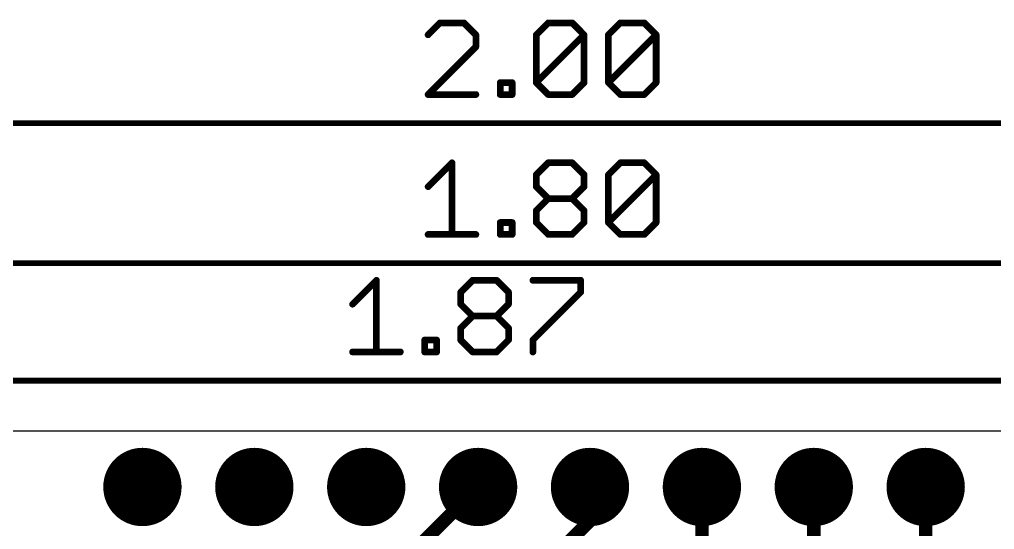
# Model space of a CAD drawing. Extents: x -6.8 to 73.8, y -5.2 to 32.2.
# Drawn here: x 13.72 to 35.85, y 20.63 to 32.2 of the extents above; entities that cross this region are included whole.
import ezdxf

# ---------------------------------------------------------------- set-up
doc = ezdxf.new("R2010")
doc.units = 0
for name, color, linetype in [('16', 132, 'CONTINUOUS'), ('17', 110, 'CONTINUOUS'), ('20', 53, 'CONTINUOUS'), ('47', 253, 'CONTINUOUS')]:
    doc.layers.add(name, color=color, linetype=linetype)

# ---------------------------------------------------------------- blocks, each defined once
blk = doc.blocks.new('ROUNDP')
at = {"const_width": 0.5}
blk.add_lwpolyline([(0, -0.25, 1), (0, 0.25, 1), (0, -0.25)], format="xyb", dxfattribs=at)

msp = doc.modelspace()

# ---------------------------------------------------------------- linework, layer by layer
at = {"layer": '16', "const_width": 0.3048}
for points in [[(22.352, 19.812), (24.13, 21.59)], [(26.67, 20.828), (26.67, 21.59)], [(29.21, 19.812), (29.21, 21.59)], [(31.75, 20.066), (31.75, 21.59)], [(34.29, 20.32), (34.29, 21.59)], [(25.654, 19.812), (26.67, 20.828)]]:
    msp.add_lwpolyline(points, dxfattribs=at)
at = {"layer": '16', "const_width": 0.1524}
for points in [[(24.1839, 21.5361, 1), (24.0761, 21.6439)], [(26.7462, 21.59, 1), (26.5938, 21.59)], [(29.2862, 21.59, 1), (29.1338, 21.59)], [(31.8262, 21.59, 1), (31.6738, 21.59)], [(34.3662, 21.59, 1), (34.2138, 21.59)], [(26.5938, 20.828, 1), (26.7462, 20.828)], [(26.7239, 20.7741, 1), (26.6161, 20.8819)]]:
    msp.add_lwpolyline(points, format="xyb", dxfattribs=at)
at = {"layer": '20'}
msp.add_line((48.26, 22.86), (2.54, 22.86), dxfattribs=at)
at = {"layer": '47'}
for points, const_width in [([(23.266, 32.1227), (22.9948, 31.8515)], 0.1524), ([(23.8083, 32.1227), (23.266, 32.1227)], 0.1524), ([(24.0795, 31.8515), (23.8083, 32.1227)], 0.1524), ([(25.4505, 31.8515), (25.7217, 32.1227)], 0.1524), ([(25.7217, 32.1227), (26.264, 32.1227)], 0.1524), ([(26.264, 32.1227), (26.5352, 31.8515)], 0.1524), ([(27.0877, 31.8515), (27.3589, 32.1227)], 0.1524), ([(27.3589, 32.1227), (27.9012, 32.1227)], 0.1524), ([(27.9012, 32.1227), (28.1724, 31.8515)], 0.1524), ([(24.0795, 31.5804), (24.0795, 31.8515)], 0.1524), ([(25.4505, 30.7669), (25.4505, 31.8515)], 0.1524), ([(25.4505, 30.7669), (26.5352, 31.8515)], 0.1524), ([(26.5352, 31.8515), (26.5352, 30.7669)], 0.1524), ([(27.0877, 30.7669), (27.0877, 31.8515)], 0.1524), ([(27.0877, 30.7669), (28.1724, 31.8515)], 0.1524), ([(28.1724, 31.8515), (28.1724, 30.7669)], 0.1524), ([(22.9948, 30.4957), (24.0795, 31.5804)], 0.1524), ([(24.632, 30.4957), (24.632, 30.7669)], 0.1524), ([(24.632, 30.7669), (24.9031, 30.7669)], 0.1524), ([(24.9031, 30.7669), (24.9031, 30.4957)], 0.1524), ([(25.7217, 30.4957), (25.4505, 30.7669)], 0.1524), ([(26.5352, 30.7669), (26.264, 30.4957)], 0.1524), ([(27.3589, 30.4957), (27.0877, 30.7669)], 0.1524), ([(28.1724, 30.7669), (27.9012, 30.4957)], 0.1524), ([(24.0795, 30.4957), (22.9948, 30.4957)], 0.1524), ([(24.9031, 30.4957), (24.632, 30.4957)], 0.1524), ([(26.264, 30.4957), (25.7217, 30.4957)], 0.1524), ([(27.9012, 30.4957), (27.3589, 30.4957)], 0.1524), ([(0.065, 29.845), (50.735, 29.845)], 0.13), ([(22.9948, 28.4054), (23.5371, 28.9477)], 0.1524), ([(23.5371, 28.9477), (23.5371, 27.3207)], 0.1524), ([(25.4505, 28.6765), (25.7217, 28.9477)], 0.1524), ([(25.7217, 28.9477), (26.264, 28.9477)], 0.1524), ([(26.264, 28.9477), (26.5352, 28.6765)], 0.1524), ([(27.0877, 28.6765), (27.3589, 28.9477)], 0.1524), ([(27.3589, 28.9477), (27.9012, 28.9477)], 0.1524), ([(27.9012, 28.9477), (28.1724, 28.6765)], 0.1524), ([(25.4505, 28.4054), (25.4505, 28.6765)], 0.1524), ([(26.5352, 28.6765), (26.5352, 28.4054)], 0.1524), ([(27.0877, 27.5919), (27.0877, 28.6765)], 0.1524), ([(27.0877, 27.5919), (28.1724, 28.6765)], 0.1524), ([(28.1724, 28.6765), (28.1724, 27.5919)], 0.1524), ([(25.7217, 28.1342), (25.4505, 28.4054)], 0.1524), ([(26.5352, 28.4054), (26.264, 28.1342)], 0.1524), ([(25.4505, 27.863), (25.7217, 28.1342)], 0.1524), ([(25.7217, 28.1342), (26.264, 28.1342)], 0.1524), ([(26.264, 28.1342), (26.5352, 27.863)], 0.1524), ([(25.4505, 27.5919), (25.4505, 27.863)], 0.1524), ([(26.5352, 27.863), (26.5352, 27.5919)], 0.1524), ([(24.632, 27.3207), (24.632, 27.5919)], 0.1524), ([(24.632, 27.5919), (24.9031, 27.5919)], 0.1524), ([(24.9031, 27.5919), (24.9031, 27.3207)], 0.1524), ([(25.7217, 27.3207), (25.4505, 27.5919)], 0.1524), ([(26.5352, 27.5919), (26.264, 27.3207)], 0.1524), ([(27.3589, 27.3207), (27.0877, 27.5919)], 0.1524), ([(28.1724, 27.5919), (27.9012, 27.3207)], 0.1524), ([(22.9948, 27.3207), (24.0795, 27.3207)], 0.1524), ([(24.9031, 27.3207), (24.632, 27.3207)], 0.1524), ([(26.264, 27.3207), (25.7217, 27.3207)], 0.1524), ([(27.9012, 27.3207), (27.3589, 27.3207)], 0.1524), ([(2.605, 26.67), (48.195, 26.67)], 0.13), ([(21.2803, 25.7384), (21.8226, 26.2807)], 0.1524), ([(21.8226, 26.2807), (21.8226, 24.6537)], 0.1524), ([(23.736, 26.0095), (24.0072, 26.2807)], 0.1524), ([(24.0072, 26.2807), (24.5495, 26.2807)], 0.1524), ([(24.5495, 26.2807), (24.8207, 26.0095)], 0.1524), ([(25.3732, 26.2807), (26.4579, 26.2807)], 0.1524), ([(26.4579, 26.2807), (26.4579, 26.0095)], 0.1524), ([(23.736, 25.7384), (23.736, 26.0095)], 0.1524), ([(24.8207, 26.0095), (24.8207, 25.7384)], 0.1524), ([(26.4579, 26.0095), (25.3732, 24.9249)], 0.1524), ([(24.0072, 25.4672), (23.736, 25.7384)], 0.1524), ([(24.8207, 25.7384), (24.5495, 25.4672)], 0.1524), ([(23.736, 25.196), (24.0072, 25.4672)], 0.1524), ([(24.0072, 25.4672), (24.5495, 25.4672)], 0.1524), ([(24.5495, 25.4672), (24.8207, 25.196)], 0.1524), ([(23.736, 24.9249), (23.736, 25.196)], 0.1524), ([(24.8207, 25.196), (24.8207, 24.9249)], 0.1524), ([(22.9175, 24.6537), (22.9175, 24.9249)], 0.1524), ([(22.9175, 24.9249), (23.1886, 24.9249)], 0.1524), ([(23.1886, 24.9249), (23.1886, 24.6537)], 0.1524), ([(24.0072, 24.6537), (23.736, 24.9249)], 0.1524), ([(24.8207, 24.9249), (24.5495, 24.6537)], 0.1524), ([(25.3732, 24.9249), (25.3732, 24.6537)], 0.1524), ([(21.2803, 24.6537), (22.365, 24.6537)], 0.1524), ([(23.1886, 24.6537), (22.9175, 24.6537)], 0.1524), ([(24.5495, 24.6537), (24.0072, 24.6537)], 0.1524), ([(0.065, 24.003), (47.306, 24.003)], 0.13)]:
    msp.add_lwpolyline(points, dxfattribs=dict(at, const_width=const_width))
at = {"layer": '47', "const_width": 0.0762}
for points in [[(23.266, 32.1608, 1), (23.266, 32.0846)], [(23.2929, 32.0957, 1), (23.239, 32.1496)], [(23.8352, 32.1496, 1), (23.7814, 32.0957)], [(23.8083, 32.0846, 1), (23.8083, 32.1608)], [(25.7217, 32.1608, 1), (25.7217, 32.0846)], [(25.7486, 32.0957, 1), (25.6948, 32.1496)], [(26.291, 32.1496, 1), (26.2371, 32.0957)], [(26.264, 32.0846, 1), (26.264, 32.1608)], [(27.3589, 32.1608, 1), (27.3589, 32.0846)], [(27.3858, 32.0957, 1), (27.3319, 32.1496)], [(27.9281, 32.1496, 1), (27.8743, 32.0957)], [(27.9012, 32.0846, 1), (27.9012, 32.1608)], [(22.9679, 31.8785, 1), (23.0218, 31.8246)], [(24.1176, 31.8515, 1), (24.0414, 31.8515)], [(24.0525, 31.8246, 1), (24.1064, 31.8785)], [(25.4886, 31.8515, 1), (25.4124, 31.8515)], [(25.4236, 31.8785, 1), (25.4775, 31.8246)], [(26.5733, 31.8515, 1), (26.4971, 31.8515)], [(26.5621, 31.8246, 1), (26.5083, 31.8785)], [(26.5083, 31.8246, 1), (26.5621, 31.8785)], [(27.1258, 31.8515, 1), (27.0496, 31.8515)], [(27.0608, 31.8785, 1), (27.1146, 31.8246)], [(28.2105, 31.8515, 1), (28.1343, 31.8515)], [(28.1993, 31.8246, 1), (28.1454, 31.8785)], [(28.1454, 31.8246, 1), (28.1993, 31.8785)], [(24.1064, 31.5534, 1), (24.0525, 31.6073)], [(24.0414, 31.5804, 1), (24.1176, 31.5804)], [(24.6701, 30.7669, 1), (24.5939, 30.7669)], [(24.632, 30.805, 1), (24.632, 30.7288)], [(24.9412, 30.7669, 1), (24.865, 30.7669)], [(24.9031, 30.7288, 1), (24.9031, 30.805)], [(25.4775, 30.7938, 1), (25.4236, 30.7399)], [(25.4236, 30.7938, 1), (25.4775, 30.7399)], [(25.4124, 30.7669, 1), (25.4886, 30.7669)], [(26.4971, 30.7669, 1), (26.5733, 30.7669)], [(26.5621, 30.7399, 1), (26.5083, 30.7938)], [(27.1146, 30.7938, 1), (27.0608, 30.7399)], [(27.0608, 30.7938, 1), (27.1146, 30.7399)], [(27.0496, 30.7669, 1), (27.1258, 30.7669)], [(28.1343, 30.7669, 1), (28.2105, 30.7669)], [(28.1993, 30.7399, 1), (28.1454, 30.7938)], [(22.9948, 30.5338, 1), (22.9948, 30.4576)], [(22.9679, 30.5226, 1), (23.0218, 30.4688)], [(24.0795, 30.4576, 1), (24.0795, 30.5338)], [(24.632, 30.5338, 1), (24.632, 30.4576)], [(24.9031, 30.4576, 1), (24.9031, 30.5338)], [(25.7217, 30.5338, 1), (25.7217, 30.4576)], [(25.6948, 30.4688, 1), (25.7486, 30.5226)], [(26.2371, 30.5226, 1), (26.291, 30.4688)], [(26.264, 30.4576, 1), (26.264, 30.5338)], [(27.3589, 30.5338, 1), (27.3589, 30.4576)], [(27.3319, 30.4688, 1), (27.3858, 30.5226)], [(27.8743, 30.5226, 1), (27.9281, 30.4688)], [(27.9012, 30.4576, 1), (27.9012, 30.5338)], [(24.5939, 30.4957, 1), (24.6701, 30.4957)], [(24.865, 30.4957, 1), (24.9412, 30.4957)], [(23.5752, 28.9477, 1), (23.499, 28.9477)], [(23.5641, 28.9207, 1), (23.5102, 28.9746)], [(25.7217, 28.9858, 1), (25.7217, 28.9096)], [(25.7486, 28.9207, 1), (25.6948, 28.9746)], [(26.291, 28.9746, 1), (26.2371, 28.9207)], [(26.264, 28.9096, 1), (26.264, 28.9858)], [(27.3589, 28.9858, 1), (27.3589, 28.9096)], [(27.3858, 28.9207, 1), (27.3319, 28.9746)], [(27.9281, 28.9746, 1), (27.8743, 28.9207)], [(27.9012, 28.9096, 1), (27.9012, 28.9858)], [(25.4886, 28.6765, 1), (25.4124, 28.6765)], [(25.4236, 28.7035, 1), (25.4775, 28.6496)], [(26.5733, 28.6765, 1), (26.4971, 28.6765)], [(26.5083, 28.6496, 1), (26.5621, 28.7035)], [(27.1258, 28.6765, 1), (27.0496, 28.6765)], [(27.0608, 28.7035, 1), (27.1146, 28.6496)], [(28.2105, 28.6765, 1), (28.1343, 28.6765)], [(28.1993, 28.6496, 1), (28.1454, 28.7035)], [(28.1454, 28.6496, 1), (28.1993, 28.7035)], [(22.9679, 28.4323, 1), (23.0218, 28.3784)], [(25.4775, 28.4323, 1), (25.4236, 28.3784)], [(25.4124, 28.4054, 1), (25.4886, 28.4054)], [(26.4971, 28.4054, 1), (26.5733, 28.4054)], [(26.5621, 28.3784, 1), (26.5083, 28.4323)], [(25.7217, 28.1723, 1), (25.7217, 28.0961)], [(25.7486, 28.1073, 1), (25.6948, 28.1611)], [(25.6948, 28.1073, 1), (25.7486, 28.1611)], [(26.291, 28.1611, 1), (26.2371, 28.1073)], [(26.2371, 28.1611, 1), (26.291, 28.1073)], [(26.264, 28.0961, 1), (26.264, 28.1723)], [(25.4886, 27.863, 1), (25.4124, 27.863)], [(25.4236, 27.89, 1), (25.4775, 27.8361)], [(26.5733, 27.863, 1), (26.4971, 27.863)], [(26.5083, 27.8361, 1), (26.5621, 27.89)], [(24.6701, 27.5919, 1), (24.5939, 27.5919)], [(24.632, 27.63, 1), (24.632, 27.5538)], [(24.9412, 27.5919, 1), (24.865, 27.5919)], [(24.9031, 27.5538, 1), (24.9031, 27.63)], [(25.4775, 27.6188, 1), (25.4236, 27.5649)], [(26.5621, 27.5649, 1), (26.5083, 27.6188)], [(27.1146, 27.6188, 1), (27.0608, 27.5649)], [(28.1993, 27.5649, 1), (28.1454, 27.6188)], [(25.4124, 27.5919, 1), (25.4886, 27.5919)], [(26.4971, 27.5919, 1), (26.5733, 27.5919)], [(27.0608, 27.6188, 1), (27.1146, 27.5649)], [(27.0496, 27.5919, 1), (27.1258, 27.5919)], [(28.1343, 27.5919, 1), (28.2105, 27.5919)], [(22.9948, 27.3588, 1), (22.9948, 27.2826)], [(23.499, 27.3207, 1), (23.5752, 27.3207)], [(24.0795, 27.2826, 1), (24.0795, 27.3588)], [(24.632, 27.3588, 1), (24.632, 27.2826)], [(24.5939, 27.3207, 1), (24.6701, 27.3207)], [(24.865, 27.3207, 1), (24.9412, 27.3207)], [(24.9031, 27.2826, 1), (24.9031, 27.3588)], [(25.7217, 27.3588, 1), (25.7217, 27.2826)], [(25.6948, 27.2938, 1), (25.7486, 27.3476)], [(26.2371, 27.3476, 1), (26.291, 27.2938)], [(26.264, 27.2826, 1), (26.264, 27.3588)], [(27.3589, 27.3588, 1), (27.3589, 27.2826)], [(27.3319, 27.2938, 1), (27.3858, 27.3476)], [(27.8743, 27.3476, 1), (27.9281, 27.2938)], [(27.9012, 27.2826, 1), (27.9012, 27.3588)], [(21.8607, 26.2807, 1), (21.7845, 26.2807)], [(21.8496, 26.2537, 1), (21.7957, 26.3076)], [(24.0072, 26.3188, 1), (24.0072, 26.2426)], [(24.0341, 26.2537, 1), (23.9803, 26.3076)], [(24.5765, 26.3076, 1), (24.5226, 26.2537)], [(24.5495, 26.2426, 1), (24.5495, 26.3188)], [(25.3732, 26.3188, 1), (25.3732, 26.2426)], [(26.496, 26.2807, 1), (26.4198, 26.2807)], [(26.4579, 26.2426, 1), (26.4579, 26.3188)], [(23.7741, 26.0095, 1), (23.6979, 26.0095)], [(23.7091, 26.0365, 1), (23.763, 25.9826)], [(24.8588, 26.0095, 1), (24.7826, 26.0095)], [(24.7938, 25.9826, 1), (24.8476, 26.0365)], [(26.4198, 26.0095, 1), (26.496, 26.0095)], [(26.4848, 25.9826, 1), (26.4309, 26.0365)], [(21.2534, 25.7653, 1), (21.3073, 25.7114)], [(23.763, 25.7653, 1), (23.7091, 25.7114)], [(23.6979, 25.7384, 1), (23.7741, 25.7384)], [(24.7826, 25.7384, 1), (24.8588, 25.7384)], [(24.8476, 25.7114, 1), (24.7938, 25.7653)], [(24.0072, 25.5053, 1), (24.0072, 25.4291)], [(24.0341, 25.4403, 1), (23.9803, 25.4941)], [(23.9803, 25.4403, 1), (24.0341, 25.4941)], [(24.5765, 25.4941, 1), (24.5226, 25.4403)], [(24.5226, 25.4941, 1), (24.5765, 25.4403)], [(24.5495, 25.4291, 1), (24.5495, 25.5053)], [(23.7741, 25.196, 1), (23.6979, 25.196)], [(23.7091, 25.223, 1), (23.763, 25.1691)], [(24.8588, 25.196, 1), (24.7826, 25.196)], [(24.7938, 25.1691, 1), (24.8476, 25.223)], [(22.9556, 24.9249, 1), (22.8794, 24.9249)], [(22.9175, 24.963, 1), (22.9175, 24.8868)], [(23.2267, 24.9249, 1), (23.1505, 24.9249)], [(23.1886, 24.8868, 1), (23.1886, 24.963)], [(23.763, 24.9518, 1), (23.7091, 24.8979)], [(23.6979, 24.9249, 1), (23.7741, 24.9249)], [(24.7826, 24.9249, 1), (24.8588, 24.9249)], [(24.8476, 24.8979, 1), (24.7938, 24.9518)], [(25.4113, 24.9249, 1), (25.3351, 24.9249)], [(25.3463, 24.9518, 1), (25.4001, 24.8979)], [(21.2803, 24.6918, 1), (21.2803, 24.6156)], [(21.7845, 24.6537, 1), (21.8607, 24.6537)], [(22.365, 24.6156, 1), (22.365, 24.6918)], [(22.9175, 24.6918, 1), (22.9175, 24.6156)], [(22.8794, 24.6537, 1), (22.9556, 24.6537)], [(23.1505, 24.6537, 1), (23.2267, 24.6537)], [(23.1886, 24.6156, 1), (23.1886, 24.6918)], [(24.0072, 24.6918, 1), (24.0072, 24.6156)], [(23.9803, 24.6268, 1), (24.0341, 24.6806)], [(24.5226, 24.6806, 1), (24.5765, 24.6268)], [(24.5495, 24.6156, 1), (24.5495, 24.6918)], [(25.3351, 24.6537, 1), (25.4113, 24.6537)]]:
    msp.add_lwpolyline(points, format="xyb", dxfattribs=at)

# ---------------------------------------------------------------- block references
at = {"layer": '17', "xscale": 1.778, "yscale": 1.778}
for p in [(16.51, 21.59), (16.51, 21.59), (19.05, 21.59), (19.05, 21.59), (21.59, 21.59), (21.59, 21.59), (24.13, 21.59), (24.13, 21.59), (26.67, 21.59), (26.67, 21.59), (29.21, 21.59), (29.21, 21.59), (31.75, 21.59), (31.75, 21.59), (34.29, 21.59), (34.29, 21.59)]:
    msp.add_blockref('ROUNDP', p, dxfattribs=at)

doc.saveas('drawing.dxf')
